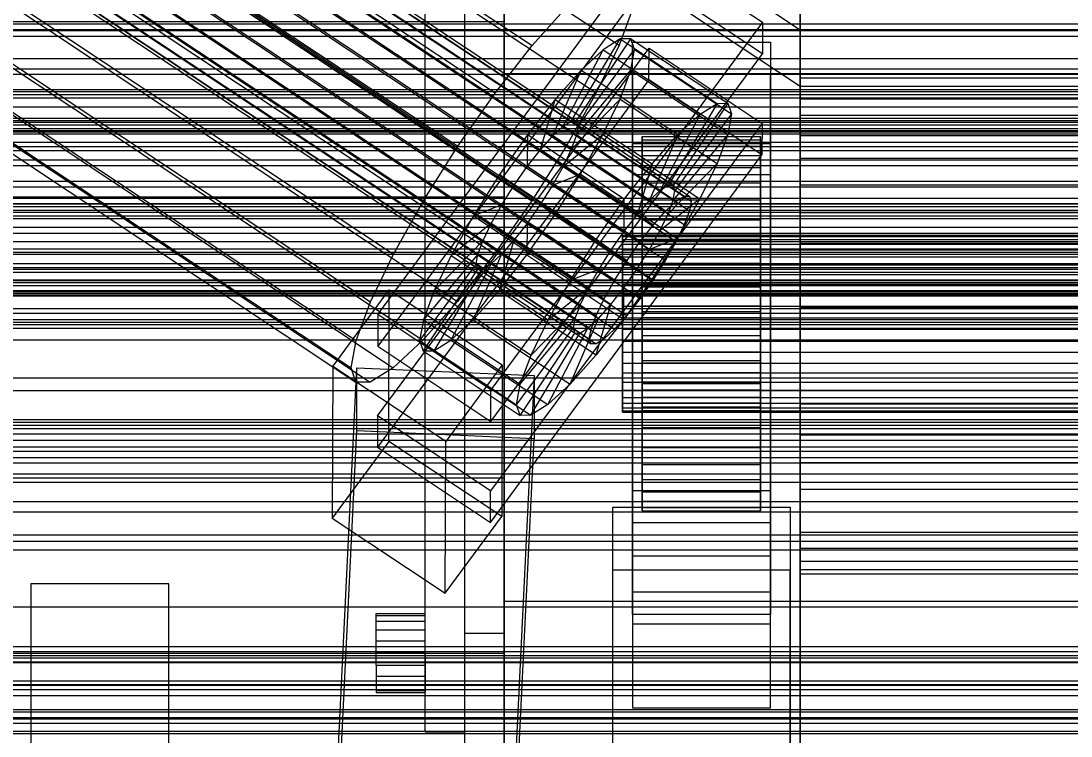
# Model space of a CAD drawing. Header units: millimetres. Extents: x -1970 to 59977, y -50268 to 6837.
# Drawn here: x -209 to -102.5, y -33875.4 to -33803 of the extents above; entities that cross this region are included whole.
import ezdxf

# ---------------------------------------------------------------- set-up
doc = ezdxf.new("R2010")
doc.units = ezdxf.units.MM
for name, color, linetype, lineweight in [('COTAS_O', 1, 'Continuous', 0), ('frontal_briquetadora', 7, 'Continuous', 0), ('frontal_C01', 7, 'Continuous', 0), ('frontal_C02', 7, 'Continuous', 0), ('frontal_C03', 7, 'Continuous', 0), ('frontal_secador', 7, 'Continuous', 0)]:
    doc.layers.add(name, color=color, linetype=linetype, lineweight=lineweight)
doc.dimstyles.new('R19_100', dxfattribs={"dimtxt": 250, "dimasz": 150, "dimexe": 150, "dimexo": 80, "dimgap": 100, "dimtad": 1, "dimtih": 1, "dimtoh": 1, "dimdsep": 46, "dimcen": 0.09, "dimadec": 0, "dimazin": 0, "dimtfac": 1, "dimtdec": 4, "dimtofl": 0, "dimtmove": 0, "dimatfit": 3, "dimfxl": 1, "dimtolj": 1, "dimtzin": 0, "dimarcsym": 0})

# ---------------------------------------------------------------- blocks, each defined once
blk = doc.blocks.new('*D39')
at = {"layer": 'COTAS_O', "color": 0, "lineweight": -2, "transparency": 16777216}
for p, q in [((-1725, -34320), (-1725, -33550)), ((1725, -34320), (1725, -33550)), ((-1575, -33700), (1575, -33700))]:
    blk.add_line(p, q, dxfattribs=at)
at = {"layer": 'COTAS_O', "color": 0, "transparency": 16777216}
for points in [[(-1575, -33675), (-1575, -33725), (-1725, -33700)], [(1575, -33675), (1575, -33725), (1725, -33700)]]:
    blk.add_solid(points, dxfattribs=at)
at = {"layer": 'Defpoints', "color": 0, "transparency": 16777216}
for p in [(1725, -33700), (-1725, -34400), (1725, -34400)]:
    blk.add_point(p, dxfattribs=at)
blk = doc.blocks.new('*D42')
at = {"layer": 'COTAS_O', "color": 0, "lineweight": -2, "transparency": 16777216}
for p, q in [((-570, -33700), (200, -33700)), ((50, -34750), (50, -33850)), ((-570, -34900), (200, -34900))]:
    blk.add_line(p, q, dxfattribs=at)
at = {"layer": 'COTAS_O', "color": 0, "transparency": 16777216}
for points in [[(25, -33850), (75, -33850), (50, -33700)], [(25, -34750), (75, -34750), (50, -34900)]]:
    blk.add_solid(points, dxfattribs=at)
at = {"layer": 'Defpoints', "color": 0, "transparency": 16777216}
for p in [(-650, -33700), (50, -33700), (-650, -34900)]:
    blk.add_point(p, dxfattribs=at)

msp = doc.modelspace()

# ---------------------------------------------------------------- linework, layer by layer
at = {"layer": 'frontal_briquetadora'}
for p, q in [((-164, -33920), (-164, -33765)), ((-160, -33920), (-160, -33765)), ((-168, -33875), (-168, -33780)), ((-164, -33875), (-164, -33780)), ((-160, -33807.297), (-160, -33792.217)), ((-160, -33793.034), (-160, -33808.326)), ((-160, -33815.779), (-160, -33799.164)), ((-160, -33800.407), (-160, -33817.241)), ((-160, -33803.052), (-210, -33803.052)), ((-160, -33803.052), (-160, -33806.399)), ((-160, -33806.043), (-160, -33803.052)), ((-160, -33803.946), (-160, -33803.763)), ((-160, -33803.763), (-160, -33809.778)), ((-160, -33810.289), (-160, -33803.946)), ((-160, -33814.779), (-160, -33806.043)), ((-160, -33806.399), (-160, -33815.42)), ((-160, -33825.094), (-160, -33807.297)), ((200, -33808.326), (-160, -33808.326)), ((-160, -33808.326), (-160, -33826.235)), ((-160, -33809.778), (-160, -33820.797)), ((-160, -33821.536), (-160, -33810.289)), ((-160, -33827.53), (-160, -33814.779)), ((-160, -33815.42), (-160, -33828.329)), ((-160, -33834.281), (-160, -33815.779)), ((-160, -33817.241), (-160, -33835.819)), ((-160, -33820.797), (-210, -33820.797)), ((-160, -33820.797), (-160, -33834.64)), ((-160, -33835.46), (-160, -33821.536)), ((-160, -33843.865), (-160, -33825.094)), ((-160, -33826.235), (-160, -33845.006)), ((-160, -33841.77), (-160, -33827.53)), ((-160, -33828.329), (-160, -33842.57)), ((-160, -33852.858), (-160, -33834.281)), ((-160, -33834.64), (-160, -33848.563)), ((-160, -33849.302), (-160, -33835.46)), ((-160, -33835.819), (-160, -33854.32)), ((-160, -33854.679), (-160, -33841.77)), ((-160, -33842.57), (-160, -33855.32)), ((-160, -33861.773), (-160, -33843.865)), ((-160, -33845.006), (-160, -33862.803)), ((-160, -33848.563), (-160, -33859.811)), ((-160, -33849.302), (-210, -33849.302)), ((-160, -33860.322), (-160, -33849.302)), ((-160, -33869.692), (-160, -33852.858)), ((-160, -33854.32), (-160, -33870.936)), ((-160, -33863.7), (-160, -33854.679)), ((-160, -33855.32), (-160, -33864.056)), ((-160, -33859.811), (-160, -33866.154)), ((-208, -33860), (-208, -33940)), ((-194, -33860), (-208, -33860)), ((-194, -33940), (-194, -33860)), ((-160, -33866.336), (-160, -33860.322)), ((-160, -33877.066), (-160, -33861.773)), ((200, -33861.773), (-160, -33861.773)), ((-173, -33863.196), (-173, -33863)), ((-173, -33863), (-168, -33863)), ((-168, -33863.196), (-168, -33863)), ((-160, -33862.803), (-160, -33877.883)), ((-173, -33863.764), (-173, -33863.196)), ((-173, -33863.196), (-168, -33863.196)), ((-173, -33864.649), (-173, -33863.764)), ((-173, -33863.764), (-168, -33863.764)), ((-168, -33863.764), (-168, -33863.196)), ((-168, -33864.649), (-168, -33863.764)), ((-160, -33867.047), (-160, -33863.7)), ((-160, -33864.056), (-160, -33867.047)), ((-173, -33865.764), (-173, -33864.649)), ((-173, -33864.649), (-168, -33864.649)), ((-168, -33865.764), (-168, -33864.649)), ((-164, -33865), (-160, -33865)), ((-164, -33920), (-164, -33865)), ((-160, -33920), (-160, -33865)), ((-173, -33867), (-173, -33865.764)), ((-173, -33865.764), (-168, -33865.764)), ((-168, -33867), (-168, -33865.764)), ((-160, -33866.154), (-160, -33866.336)), ((-160, -33867.047), (-210, -33867.047)), ((-173, -33868.236), (-173, -33867)), ((-168, -33867), (-173, -33867)), ((-168, -33867), (-168, -33868.236)), ((-173, -33868.236), (-173, -33869.351)), ((-173, -33868.236), (-168, -33868.236)), ((-168, -33868.236), (-168, -33869.351)), ((-173, -33869.351), (-173, -33870.236)), ((-173, -33869.351), (-168, -33869.351)), ((-168, -33869.351), (-168, -33870.236)), ((-173, -33870.236), (-173, -33870.804)), ((-173, -33870.236), (-168, -33870.236)), ((-168, -33870.236), (-168, -33870.804)), ((-160, -33883.135), (-160, -33869.692)), ((-173, -33870.804), (-173, -33871)), ((-173, -33870.804), (-168, -33870.804)), ((-173, -33871), (-168, -33871)), ((-168, -33870.804), (-168, -33871)), ((-160, -33870.936), (-160, -33884.039)), ((-168, -33875), (-164, -33875))]:
    msp.add_line(p, q, dxfattribs=at)
at = {"layer": 'frontal_C01'}
for p, q in [((-130, -33803.877), (-130, -33491.691)), ((-130, -33497.378), (-130, -33809.565)), ((-355.53, -33678.808), (-141.731, -33820.712)), ((-355.017, -33678.805), (-141.218, -33820.71)), ((-356.348, -33679.321), (-142.549, -33821.225)), ((-354.844, -33679.313), (-141.045, -33821.218)), ((-357.415, -33680.309), (-143.617, -33822.213)), ((-355.022, -33680.297), (-141.224, -33822.201)), ((-358.659, -33681.705), (-144.861, -33823.609)), ((-355.541, -33681.689), (-141.742, -33823.594)), ((-332.659, -33683.083), (-148.35, -33805.414)), ((-146.196, -33825.318), (-359.995, -33683.414)), ((-356.363, -33683.396), (-142.565, -33825.3)), ((-341.461, -33683.127), (-157.152, -33805.458)), ((-361.332, -33685.319), (-147.533, -33827.224)), ((-357.434, -33685.3), (-143.635, -33827.204)), ((-362.578, -33687.291), (-148.779, -33829.196)), ((-358.68, -33687.272), (-144.881, -33829.176)), ((-160.922, -33810.281), (-345.231, -33687.95)), ((-334.981, -33687.899), (-150.672, -33810.23)), ((-363.648, -33689.195), (-149.85, -33831.1)), ((-360.017, -33689.177), (-146.218, -33831.082)), ((-364.471, -33690.902), (-150.672, -33832.806)), ((-361.352, -33690.886), (-147.554, -33832.79)), ((-364.989, -33692.294), (-151.191, -33834.199)), ((-362.596, -33692.282), (-148.798, -33834.187)), ((-365.168, -33693.278), (-151.369, -33835.182)), ((-363.664, -33693.27), (-149.865, -33835.175)), ((-349.002, -33693.327), (-164.693, -33815.658)), ((-338.003, -33693.272), (-153.694, -33815.604)), ((-364.995, -33693.786), (-151.196, -33835.69)), ((-364.482, -33693.783), (-150.683, -33835.688)), ((-352.519, -33698.892), (-168.21, -33821.223)), ((-341.52, -33698.837), (-157.211, -33821.169)), ((-355.541, -33704.266), (-171.232, -33826.597)), ((-345.291, -33704.214), (-160.982, -33826.546)), ((-357.863, -33709.081), (-173.554, -33831.413)), ((-349.061, -33709.038), (-164.752, -33831.369)), ((-359.326, -33713.011), (-175.016, -33835.343)), ((-352.572, -33712.978), (-168.263, -33835.309)), ((-359.83, -33715.788), (-175.521, -33838.119)), ((-355.584, -33715.767), (-171.275, -33838.098)), ((-359.341, -33717.221), (-175.032, -33839.552)), ((-357.893, -33717.214), (-173.584, -33839.545)), ((-130, -33803.877), (-228.298, -33738.634)), ((-228.298, -33744.321), (-130, -33809.565)), ((-172.809, -33832.716), (-145.277, -33795.477)), ((-145.277, -33795.477), (-133.809, -33803.089)), ((-145.289, -33798.679), (-172.821, -33835.918)), ((-133.821, -33806.291), (-145.289, -33798.679)), ((-157.152, -33805.458), (-153.641, -33801.518)), ((-146.887, -33801.484), (-148.35, -33805.414)), ((-133.809, -33803.089), (-161.341, -33840.328)), ((-133.809, -33803.089), (-133.821, -33806.291)), ((-130, -34116.064), (-130, -33803.877)), ((0, -33803.877), (-130, -33803.877)), ((-160.922, -33810.281), (-157.152, -33805.458)), ((-153.199, -33813.101), (-148.226, -33804.781)), ((-152.686, -33813.098), (-147.143, -33804.776)), ((-148.35, -33805.414), (-150.672, -33810.23)), ((-148.226, -33804.781), (-149.953, -33805.864)), ((-147.143, -33804.776), (-148.226, -33804.781)), ((-148.226, -33804.781), (-138.396, -33811.305)), ((-147.143, -33804.776), (-137.313, -33811.3)), ((-146.777, -33805.848), (-147.143, -33804.776)), ((-147, -33808.317), (-147, -33805.115)), ((-147, -33805.115), (-133, -33805.115)), ((-147, -33850.588), (-147, -33805.115)), ((-133, -33805.115), (-133, -33808.317)), ((-133, -33805.115), (-133, -33850.588)), ((-172.847, -33842.962), (-145.315, -33805.723)), ((-161.353, -33843.53), (-133.821, -33806.291)), ((-154.017, -33813.613), (-149.953, -33805.864)), ((-152.513, -33813.606), (-146.777, -33805.848)), ((-149.953, -33805.864), (-152.207, -33807.95)), ((-149.953, -33805.864), (-140.123, -33812.388)), ((-147.155, -33807.925), (-146.777, -33805.848)), ((-146.777, -33805.848), (-136.948, -33812.372)), ((-145.327, -33808.925), (-145.315, -33805.723)), ((-145.315, -33805.723), (-133.847, -33813.335)), ((-155.085, -33814.602), (-152.207, -33807.95)), ((-152.207, -33807.95), (-154.833, -33810.897)), ((-152.692, -33814.59), (-147.155, -33807.925)), ((-152.207, -33807.95), (-142.377, -33814.474)), ((-148.249, -33810.864), (-147.155, -33807.925)), ((-147.155, -33807.925), (-137.325, -33814.449)), ((-133, -33808.317), (-147, -33808.317)), ((-147, -33808.317), (-147, -33853.79)), ((-133, -33853.79), (-133, -33808.317)), ((-130, -33809.565), (-130, -33808.28)), ((-130, -33808.28), (-130, -33808.722)), ((-130, -33808.28), (130, -33808.28)), ((-130, -33808.722), (-130, -33810.862)), ((-130, -33808.722), (130, -33808.722)), ((-145.327, -33808.925), (-172.859, -33846.163)), ((-133.859, -33816.536), (-145.327, -33808.925)), ((-130, -33809.565), (-130, -34121.752)), ((-130, -33809.565), (0, -33809.565)), ((-130, -33812.49), (-130, -33809.565)), ((-130, -33809.565), (130, -33809.565)), ((450, -33810.442), (-450, -33810.442)), ((-164.693, -33815.658), (-160.922, -33810.281)), ((-150.672, -33810.23), (-153.694, -33815.604)), ((-153.21, -33815.982), (-148.249, -33810.864)), ((-149.985, -33814.467), (-148.249, -33810.864)), ((-148.249, -33810.864), (-138.419, -33817.389)), ((-130, -33810.862), (-130, -33814.553)), ((-130, -33810.862), (130, -33810.862)), ((-154.833, -33810.897), (-157.653, -33814.505)), ((-156.329, -33815.998), (-154.833, -33810.897)), ((-154.833, -33810.897), (-145.003, -33817.421)), ((-138.396, -33811.305), (-143.369, -33819.625)), ((-137.313, -33811.3), (-142.856, -33819.622)), ((-140.123, -33812.388), (-138.396, -33811.305)), ((-138.396, -33811.305), (-137.313, -33811.3)), ((-137.313, -33811.3), (-136.948, -33812.372)), ((-140.123, -33812.388), (-144.188, -33820.138)), ((-136.948, -33812.372), (-142.683, -33820.13)), ((-142.377, -33814.474), (-140.123, -33812.388)), ((-136.948, -33812.372), (-137.325, -33814.449)), ((-130, -33816.855), (-130, -33812.49)), ((-130, -33812.49), (130, -33812.49)), ((-133.847, -33813.335), (-161.379, -33850.573)), ((-155.085, -33814.602), (-154.017, -33813.613)), ((-154.017, -33813.613), (-153.199, -33813.101)), ((-144.188, -33820.138), (-154.017, -33813.613)), ((-153.199, -33813.101), (-152.686, -33813.098)), ((-143.369, -33819.625), (-153.199, -33813.101)), ((-152.513, -33813.606), (-152.692, -33814.59)), ((-142.856, -33819.622), (-152.686, -33813.098)), ((-152.686, -33813.098), (-152.513, -33813.606)), ((-142.683, -33820.13), (-152.513, -33813.606)), ((-133.847, -33813.335), (-133.859, -33816.536)), ((-157.653, -33814.505), (-160.474, -33818.527)), ((-157.653, -33814.505), (-157.665, -33817.707)), ((-147.823, -33821.029), (-157.653, -33814.505)), ((-156.329, -33815.998), (-155.085, -33814.602)), ((-145.255, -33821.126), (-155.085, -33814.602)), ((-154.033, -33817.689), (-149.985, -33814.467)), ((-152.692, -33814.59), (-153.21, -33815.982)), ((-142.862, -33821.114), (-152.692, -33814.59)), ((-152.246, -33818.486), (-149.985, -33814.467)), ((-149.985, -33814.467), (-140.156, -33820.991)), ((-146, -33824.646), (-146, -33814.667)), ((-146, -33814.667), (-146, -33814.998)), ((-146, -33814.667), (-134, -33814.667)), ((-146, -33815.628), (-146, -33814.667)), ((-146, -33824.803), (-146, -33814.998)), ((-146, -33814.998), (-146, -33816.598)), ((-146, -33814.998), (-134, -33814.998)), ((-142.377, -33814.474), (-145.255, -33821.126)), ((-145.003, -33817.421), (-142.377, -33814.474)), ((-137.325, -33814.449), (-142.862, -33821.114)), ((-137.325, -33814.449), (-138.419, -33817.389)), ((-134, -33814.998), (-134, -33814.667)), ((-134, -33814.667), (-134, -33824.646)), ((-134, -33814.667), (-134, -33815.628)), ((-134, -33816.598), (-134, -33814.998)), ((-134, -33814.998), (-134, -33824.803)), ((-130, -33814.553), (-130, -33819.545)), ((-130, -33814.553), (130, -33814.553)), ((-168.21, -33821.223), (-164.693, -33815.658)), ((-157.665, -33817.707), (-156.329, -33815.998)), ((-153.694, -33815.604), (-157.211, -33821.169)), ((-146.499, -33822.522), (-156.329, -33815.998)), ((-153.21, -33815.982), (-154.033, -33817.689)), ((-143.38, -33822.506), (-153.21, -33815.982)), ((-147, -33818.562), (-147, -33815.36)), ((-147, -33815.36), (-133, -33815.36)), ((-147, -33860.834), (-147, -33815.36)), ((-146, -33825.102), (-146, -33815.628)), ((-146, -33815.628), (-134, -33815.628)), ((-146, -33817.816), (-146, -33815.628)), ((-134, -33815.628), (-134, -33825.102)), ((-134, -33815.628), (-134, -33817.816)), ((-133, -33815.36), (-133, -33818.562)), ((-133, -33815.36), (-133, -33860.834)), ((-161.391, -33853.775), (-133.859, -33816.536)), ((-146, -33825.561), (-146, -33816.598)), ((-146, -33816.598), (-146, -33819.36)), ((-146, -33816.598), (-134, -33816.598)), ((-134, -33819.36), (-134, -33816.598)), ((-134, -33816.598), (-134, -33825.561)), ((-130, -33822.363), (-130, -33816.855)), ((-130, -33816.855), (130, -33816.855)), ((-159.001, -33819.612), (-157.665, -33817.707)), ((-157.665, -33817.707), (-147.835, -33824.231)), ((-154.033, -33817.689), (-155.103, -33819.593)), ((-144.203, -33824.213), (-154.033, -33817.689)), ((-147.823, -33821.029), (-145.003, -33817.421)), ((-145.003, -33817.421), (-146.499, -33822.522)), ((-146, -33826.138), (-146, -33817.816)), ((-146, -33817.816), (-134, -33817.816)), ((-146, -33821.081), (-146, -33817.816)), ((-138.419, -33817.389), (-143.38, -33822.506)), ((-138.419, -33817.389), (-140.156, -33820.991)), ((-134, -33817.816), (-134, -33826.138)), ((-134, -33817.816), (-134, -33821.081)), ((-160.474, -33818.527), (-163.105, -33822.69)), ((-159.001, -33819.612), (-160.474, -33818.527)), ((-160.474, -33818.527), (-150.644, -33825.052)), ((-155.103, -33819.593), (-152.246, -33818.486)), ((-154.877, -33822.649), (-152.246, -33818.486)), ((-152.246, -33818.486), (-142.416, -33825.011)), ((-133, -33818.562), (-147, -33818.562)), ((-147, -33818.562), (-147, -33864.035)), ((-146, -33826.869), (-146, -33819.36)), ((-146, -33819.36), (-146, -33823.093)), ((-146, -33819.36), (-134, -33819.36)), ((-134, -33823.093), (-134, -33819.36)), ((-134, -33819.36), (-134, -33826.869)), ((-133, -33864.035), (-133, -33818.562)), ((-160.247, -33821.584), (-159.001, -33819.612)), ((-149.171, -33826.136), (-159.001, -33819.612)), ((-155.103, -33819.593), (-156.35, -33821.564)), ((-145.274, -33826.117), (-155.103, -33819.593)), ((-144.188, -33820.138), (-145.255, -33821.126)), ((-143.369, -33819.625), (-144.188, -33820.138)), ((-142.856, -33819.622), (-143.369, -33819.625)), ((-142.862, -33821.114), (-142.683, -33820.13)), ((-142.683, -33820.13), (-142.856, -33819.622)), ((-130, -33819.545), (-130, -33825.495)), ((-130, -33819.545), (130, -33819.545)), ((-171.232, -33826.597), (-168.21, -33821.223)), ((-157.211, -33821.169), (-160.982, -33826.546)), ((-150.644, -33825.052), (-147.823, -33821.029)), ((-147.835, -33824.231), (-147.823, -33821.029)), ((-145.255, -33821.126), (-146.499, -33822.522)), ((-146, -33827.685), (-146, -33821.081)), ((-146, -33821.081), (-134, -33821.081)), ((-146, -33825.202), (-146, -33821.081)), ((-140.156, -33820.991), (-144.203, -33824.213)), ((-143.617, -33822.213), (-142.549, -33821.225)), ((-143.38, -33822.506), (-142.862, -33821.114)), ((-142.549, -33821.225), (-141.731, -33820.712)), ((-140.156, -33820.991), (-142.416, -33825.011)), ((-141.731, -33820.712), (-141.218, -33820.71)), ((-141.045, -33821.218), (-141.224, -33822.201)), ((-141.218, -33820.71), (-141.045, -33821.218)), ((-134, -33821.081), (-134, -33827.685)), ((-134, -33821.081), (-134, -33825.202)), ((-160.247, -33821.584), (-163.105, -33822.69)), ((-161.318, -33823.488), (-160.247, -33821.584)), ((-150.417, -33828.108), (-160.247, -33821.584)), ((-156.35, -33821.564), (-157.686, -33823.47)), ((-156.35, -33821.564), (-154.877, -33822.649)), ((-146.52, -33828.089), (-156.35, -33821.564)), ((-146.499, -33822.522), (-147.835, -33824.231)), ((-144.861, -33823.609), (-143.617, -33822.213)), ((-144.203, -33824.213), (-143.38, -33822.506)), ((-141.224, -33822.201), (-141.742, -33823.594)), ((-130, -33828.639), (-130, -33822.363)), ((-130, -33822.363), (130, -33822.363)), ((-163.105, -33822.69), (-165.365, -33826.71)), ((-161.318, -33823.488), (-165.365, -33826.71)), ((-163.105, -33822.69), (-153.275, -33829.214)), ((-162.14, -33825.194), (-161.318, -33823.488)), ((-151.488, -33830.012), (-161.318, -33823.488)), ((-157.686, -33823.47), (-159.022, -33825.179)), ((-157.698, -33826.672), (-154.877, -33822.649)), ((-157.686, -33823.47), (-157.698, -33826.672)), ((-147.856, -33829.994), (-157.686, -33823.47)), ((-154.877, -33822.649), (-145.047, -33829.173)), ((-146.196, -33825.318), (-144.861, -33823.609)), ((-146, -33828.638), (-146, -33823.093)), ((-146, -33823.093), (-146, -33827.544)), ((-146, -33823.093), (-134, -33823.093)), ((-141.742, -33823.594), (-142.565, -33825.3)), ((-134, -33827.544), (-134, -33823.093)), ((-134, -33823.093), (-134, -33828.638)), ((-147.835, -33824.231), (-149.171, -33826.136)), ((-148, -33825.102), (-148, -33824.646)), ((-148, -33824.646), (-148, -33824.803)), ((-148, -33824.646), (148, -33824.646)), ((-146, -33824.803), (-146, -33824.646)), ((-134, -33824.646), (-146, -33824.646)), ((-146, -33824.646), (-146, -33825.102)), ((-145.274, -33826.117), (-144.203, -33824.213)), ((-134, -33824.646), (-134, -33824.803)), ((-134, -33825.102), (-134, -33824.646)), ((-162.14, -33825.194), (-167.102, -33830.312)), ((-162.659, -33826.587), (-162.14, -33825.194)), ((-152.311, -33831.719), (-162.14, -33825.194)), ((-159.022, -33825.179), (-160.518, -33830.279)), ((-159.022, -33825.179), (-160.266, -33826.575)), ((-149.192, -33831.703), (-159.022, -33825.179)), ((-153.275, -33829.214), (-150.644, -33825.052)), ((-150.644, -33825.052), (-149.171, -33826.136)), ((-148, -33824.803), (-148, -33825.561)), ((-148, -33824.803), (148, -33824.803)), ((-148, -33826.138), (-148, -33825.102)), ((-148, -33825.102), (148, -33825.102)), ((-148, -33825.561), (-148, -33826.869)), ((-148, -33825.561), (148, -33825.561)), ((-147.533, -33827.224), (-146.196, -33825.318)), ((-146, -33825.561), (-146, -33824.803)), ((-134, -33824.803), (-146, -33824.803)), ((-134, -33825.102), (-146, -33825.102)), ((-146, -33825.102), (-146, -33826.138)), ((-146, -33829.636), (-146, -33825.202)), ((-146, -33825.202), (-134, -33825.202)), ((-146, -33829.896), (-146, -33825.202)), ((-146, -33826.869), (-146, -33825.561)), ((-134, -33825.561), (-146, -33825.561)), ((-142.416, -33825.011), (-145.274, -33826.117)), ((-142.416, -33825.011), (-145.047, -33829.173)), ((-142.565, -33825.3), (-143.635, -33827.204)), ((-134, -33824.803), (-134, -33825.561)), ((-134, -33826.138), (-134, -33825.102)), ((-134, -33825.202), (-134, -33829.636)), ((-134, -33825.202), (-134, -33829.896)), ((-134, -33825.561), (-134, -33826.869)), ((-130, -33825.495), (-130, -33832)), ((130, -33825.495), (-130, -33825.495)), ((-173.554, -33831.413), (-171.232, -33826.597)), ((-162.659, -33826.587), (-168.196, -33833.252)), ((-165.365, -33826.71), (-167.102, -33830.312)), ((-165.365, -33826.71), (-155.535, -33833.234)), ((-160.982, -33826.546), (-164.752, -33831.369)), ((-160.266, -33826.575), (-163.144, -33833.227)), ((-162.837, -33827.571), (-162.659, -33826.587)), ((-152.829, -33833.111), (-162.659, -33826.587)), ((-160.266, -33826.575), (-161.333, -33827.563)), ((-160.518, -33830.279), (-157.698, -33826.672)), ((-150.436, -33833.099), (-160.266, -33826.575)), ((-157.698, -33826.672), (-147.868, -33833.196)), ((-149.171, -33826.136), (-150.417, -33828.108)), ((-148, -33827.685), (-148, -33826.138)), ((-148, -33826.138), (148, -33826.138)), ((-146.52, -33828.089), (-145.274, -33826.117)), ((-134, -33826.138), (-146, -33826.138)), ((-146, -33826.138), (-146, -33827.685)), ((-134, -33827.685), (-134, -33826.138)), ((-162.837, -33827.571), (-168.573, -33835.329)), ((-161.333, -33827.563), (-165.397, -33835.313)), ((-162.664, -33828.078), (-162.837, -33827.571)), ((-153.008, -33834.095), (-162.837, -33827.571)), ((-161.333, -33827.563), (-162.151, -33828.076)), ((-151.503, -33834.087), (-161.333, -33827.563)), ((-148.779, -33829.196), (-147.533, -33827.224)), ((-148, -33826.869), (-148, -33828.638)), ((-148, -33826.869), (148, -33826.869)), ((-148, -33829.636), (-148, -33827.685)), ((-148, -33827.685), (148, -33827.685)), ((-146, -33828.638), (-146, -33826.869)), ((-134, -33826.869), (-146, -33826.869)), ((-146, -33827.544), (-146, -33830.746)), ((-134, -33827.544), (-146, -33827.544)), ((-146, -33827.544), (-146, -33832.41)), ((-134, -33827.685), (-146, -33827.685)), ((-146, -33827.685), (-146, -33829.636)), ((-143.635, -33827.204), (-144.881, -33829.176)), ((-134, -33826.869), (-134, -33828.638)), ((-134, -33830.746), (-134, -33827.544)), ((-134, -33832.41), (-134, -33827.544)), ((-134, -33829.636), (-134, -33827.685)), ((-162.664, -33828.078), (-168.208, -33836.401)), ((-162.151, -33828.076), (-167.125, -33836.395)), ((-162.151, -33828.076), (-162.664, -33828.078)), ((-152.835, -33834.603), (-162.664, -33828.078)), ((-152.321, -33834.6), (-162.151, -33828.076)), ((-153.275, -33829.214), (-150.417, -33828.108)), ((-150.417, -33828.108), (-151.488, -33830.012)), ((-148, -33828.638), (-148, -33830.746)), ((-148, -33828.638), (148, -33828.638)), ((-147.856, -33829.994), (-146.52, -33828.089)), ((-145.047, -33829.173), (-146.52, -33828.089)), ((-146, -33830.746), (-146, -33828.638)), ((-134, -33828.638), (-146, -33828.638)), ((-134, -33828.638), (-134, -33830.746)), ((-130, -33835.255), (-130, -33828.639)), ((-130, -33828.639), (130, -33828.639)), ((-155.535, -33833.234), (-153.275, -33829.214)), ((-155.535, -33833.234), (-151.488, -33830.012)), ((-151.488, -33830.012), (-152.311, -33831.719)), ((-149.85, -33831.1), (-148.779, -33829.196)), ((-149.192, -33831.703), (-147.856, -33829.994)), ((-148, -33831.86), (-148, -33829.636)), ((-148, -33829.636), (148, -33829.636)), ((-145.047, -33829.173), (-147.868, -33833.196)), ((-147.868, -33833.196), (-147.856, -33829.994)), ((-144.881, -33829.176), (-146.218, -33831.082)), ((-134, -33829.636), (-146, -33829.636)), ((-146, -33829.636), (-146, -33831.86)), ((-146, -33831.86), (-146, -33829.896)), ((-146, -33829.896), (-134, -33829.896)), ((-146, -33834.845), (-146, -33829.896)), ((-134, -33831.86), (-134, -33829.636)), ((-134, -33829.896), (-134, -33831.86)), ((-134, -33829.896), (-134, -33834.845)), ((450, -33830.793), (-450, -33830.793)), ((-177.394, -33837.962), (-171.658, -33830.204)), ((-171.715, -33845.572), (-171.658, -33830.204)), ((-171.658, -33830.204), (-160.19, -33837.816)), ((-167.102, -33830.312), (-168.196, -33833.252)), ((-167.102, -33830.312), (-157.272, -33836.837)), ((-163.144, -33833.227), (-160.518, -33830.279)), ((-160.518, -33830.279), (-150.688, -33836.804)), ((-148, -33830.746), (-148, -33833.051)), ((148, -33830.746), (-148, -33830.746)), ((-146.218, -33831.082), (-147.554, -33832.79)), ((-146, -33830.746), (-134, -33830.746)), ((-146, -33833.051), (-146, -33830.746)), ((-134, -33830.746), (-134, -33833.051)), ((-175.016, -33835.343), (-173.554, -33831.413)), ((-164.752, -33831.369), (-168.263, -33835.309)), ((-157.272, -33836.837), (-152.311, -33831.719)), ((-152.311, -33831.719), (-152.829, -33833.111)), ((-150.688, -33836.804), (-149.192, -33831.703)), ((-150.672, -33832.806), (-149.85, -33831.1)), ((-150.436, -33833.099), (-149.192, -33831.703)), ((-148, -33834.204), (-148, -33831.86)), ((-148, -33831.86), (148, -33831.86)), ((-134, -33831.86), (-146, -33831.86)), ((-146, -33831.86), (-146, -33834.204)), ((-134, -33834.204), (-134, -33831.86)), ((-130, -33832), (-130, -33838.616)), ((-130, -33832), (130, -33832)), ((-172.809, -33832.716), (-172.821, -33835.918)), ((-161.341, -33840.328), (-172.809, -33832.716)), ((-158.366, -33839.776), (-152.829, -33833.111)), ((-153.314, -33839.751), (-150.436, -33833.099)), ((-152.829, -33833.111), (-153.008, -33834.095)), ((-151.503, -33834.087), (-150.436, -33833.099)), ((-151.191, -33834.199), (-150.672, -33832.806)), ((-147.868, -33833.196), (-150.688, -33836.804)), ((-147.554, -33832.79), (-148.798, -33834.187)), ((-148, -33833.051), (-148, -33835.395)), ((-148, -33833.051), (148, -33833.051)), ((-146, -33833.051), (-146, -33832.41)), ((-146, -33832.41), (-146, -33837.359)), ((-146, -33832.41), (-134, -33832.41)), ((-146, -33835.395), (-146, -33833.051)), ((-134, -33833.051), (-146, -33833.051)), ((-134, -33837.359), (-134, -33832.41)), ((-134, -33832.41), (-134, -33833.051)), ((-134, -33833.051), (-134, -33835.395)), ((-168.196, -33833.252), (-168.573, -33835.329)), ((-168.196, -33833.252), (-158.366, -33839.776)), ((-165.397, -33835.313), (-163.144, -33833.227)), ((-163.144, -33833.227), (-153.314, -33839.751)), ((-158.743, -33841.853), (-153.008, -33834.095)), ((-157.272, -33836.837), (-155.535, -33833.234)), ((-155.567, -33841.837), (-151.503, -33834.087)), ((-153.008, -33834.095), (-152.835, -33834.603)), ((-152.321, -33834.6), (-151.503, -33834.087)), ((-151.369, -33835.182), (-151.191, -33834.199)), ((-148.798, -33834.187), (-149.865, -33835.175)), ((-148, -33836.509), (-148, -33834.204)), ((-148, -33834.204), (148, -33834.204)), ((-146, -33834.204), (-146, -33834.845)), ((-134, -33834.204), (-146, -33834.204)), ((-146, -33834.204), (-146, -33836.509)), ((-134, -33834.845), (-134, -33834.204)), ((-134, -33836.509), (-134, -33834.204)), ((-175.521, -33838.119), (-175.016, -33835.343)), ((-168.263, -33835.309), (-171.275, -33838.098)), ((-168.573, -33835.329), (-168.208, -33836.401)), ((-168.573, -33835.329), (-158.743, -33841.853)), ((-167.125, -33836.395), (-165.397, -33835.313)), ((-165.397, -33835.313), (-155.567, -33841.837)), ((-158.378, -33842.925), (-152.835, -33834.603)), ((-157.295, -33842.92), (-152.321, -33834.6)), ((-152.835, -33834.603), (-152.321, -33834.6)), ((-151.196, -33835.69), (-151.369, -33835.182)), ((-149.865, -33835.175), (-150.683, -33835.688)), ((-146, -33834.845), (-134, -33834.845)), ((-146, -33839.711), (-146, -33834.845)), ((-134, -33834.845), (-134, -33839.711)), ((-130, -33841.76), (-130, -33835.255)), ((-130, -33835.255), (130, -33835.255)), ((-172.821, -33835.918), (-161.353, -33843.53)), ((-168.208, -33836.401), (-167.125, -33836.395)), ((-168.208, -33836.401), (-158.378, -33842.925)), ((-167.125, -33836.395), (-157.295, -33842.92)), ((-150.683, -33835.688), (-151.196, -33835.69)), ((-148, -33835.395), (-148, -33837.619)), ((-148, -33835.395), (148, -33835.395)), ((-146, -33837.619), (-146, -33835.395)), ((-146, -33835.395), (-146, -33837.359)), ((-134, -33835.395), (-146, -33835.395)), ((-134, -33837.359), (-134, -33835.395)), ((-134, -33835.395), (-134, -33837.619)), ((-158.366, -33839.776), (-157.272, -33836.837)), ((-150.688, -33836.804), (-153.314, -33839.751)), ((-148, -33838.618), (-148, -33836.509)), ((-148, -33836.509), (148, -33836.509)), ((-146, -33836.509), (-146, -33839.711)), ((-134, -33836.509), (-146, -33836.509)), ((-146, -33836.509), (-146, -33838.618)), ((-146, -33837.359), (-146, -33842.054)), ((-146, -33837.359), (-134, -33837.359)), ((-134, -33839.711), (-134, -33836.509)), ((-134, -33838.618), (-134, -33836.509)), ((-134, -33842.054), (-134, -33837.359)), ((-177.811, -33896.918), (-174.943, -33838.098)), ((-177.394, -33837.962), (-177.451, -33853.331)), ((-165.926, -33845.574), (-177.394, -33837.962)), ((-175.032, -33839.552), (-175.521, -33838.119)), ((-174.943, -33844.503), (-174.943, -33838.098)), ((-174.943, -33838.098), (-156.962, -33838.885)), ((-171.275, -33838.098), (-173.584, -33839.545)), ((-160.19, -33837.816), (-165.926, -33845.574)), ((-160.19, -33837.816), (-160.247, -33853.184)), ((-148, -33837.619), (-148, -33839.571)), ((-148, -33837.619), (148, -33837.619)), ((-146, -33839.571), (-146, -33837.619)), ((-146, -33837.619), (-146, -33842.054)), ((-134, -33837.619), (-146, -33837.619)), ((-134, -33842.054), (-134, -33837.619)), ((-134, -33837.619), (-134, -33839.571)), ((-173.584, -33839.545), (-175.032, -33839.552)), ((-156.962, -33838.885), (-159.83, -33897.704)), ((-156.962, -33838.885), (-156.962, -33845.29)), ((-148, -33840.386), (-148, -33838.618)), ((-148, -33838.618), (148, -33838.618)), ((-148, -33839.571), (-148, -33841.118)), ((-148, -33839.571), (148, -33839.571)), ((-146, -33838.618), (-146, -33844.163)), ((-134, -33838.618), (-146, -33838.618)), ((-146, -33838.618), (-146, -33840.386)), ((-146, -33841.118), (-146, -33839.571)), ((-146, -33839.571), (-146, -33846.174)), ((-134, -33839.571), (-146, -33839.571)), ((-134, -33844.163), (-134, -33838.618)), ((-134, -33840.386), (-134, -33838.618)), ((-134, -33846.174), (-134, -33839.571)), ((-134, -33839.571), (-134, -33841.118)), ((-130, -33838.616), (-130, -33844.892)), ((-130, -33838.616), (130, -33838.616)), ((-161.353, -33843.53), (-161.341, -33840.328)), ((-158.743, -33841.853), (-158.366, -33839.776)), ((-153.314, -33839.751), (-155.567, -33841.837)), ((-148, -33841.694), (-148, -33840.386)), ((-148, -33840.386), (148, -33840.386)), ((-146, -33839.711), (-134, -33839.711)), ((-146, -33844.163), (-146, -33839.711)), ((-146, -33840.386), (-146, -33847.896)), ((-134, -33840.386), (-146, -33840.386)), ((-146, -33840.386), (-146, -33841.694)), ((-134, -33839.711), (-134, -33844.163)), ((-134, -33847.896), (-134, -33840.386)), ((-134, -33841.694), (-134, -33840.386)), ((-148, -33841.118), (-148, -33842.154)), ((-148, -33841.118), (148, -33841.118)), ((-148, -33842.452), (-148, -33841.694)), ((-148, -33841.694), (148, -33841.694)), ((-146, -33842.154), (-146, -33841.118)), ((-146, -33841.118), (-146, -33849.44)), ((-134, -33841.118), (-146, -33841.118)), ((-146, -33841.694), (-146, -33850.657)), ((-134, -33841.694), (-146, -33841.694)), ((-146, -33841.694), (-146, -33842.452)), ((-134, -33849.44), (-134, -33841.118)), ((-134, -33841.118), (-134, -33842.154)), ((-134, -33850.657), (-134, -33841.694)), ((-134, -33842.452), (-134, -33841.694)), ((-158.378, -33842.925), (-158.743, -33841.853)), ((-155.567, -33841.837), (-157.295, -33842.92)), ((-148, -33842.154), (-148, -33842.609)), ((-148, -33842.154), (148, -33842.154)), ((-148, -33842.609), (-148, -33842.452)), ((-148, -33842.452), (148, -33842.452)), ((-148, -33842.609), (148, -33842.609)), ((-146, -33842.054), (-146, -33846.174)), ((-146, -33842.054), (-134, -33842.054)), ((-146, -33842.609), (-146, -33842.154)), ((-146, -33842.154), (-146, -33851.628)), ((-134, -33842.154), (-146, -33842.154)), ((-146, -33842.452), (-146, -33852.258)), ((-134, -33842.452), (-146, -33842.452)), ((-146, -33842.452), (-146, -33842.609)), ((-146, -33842.609), (-146, -33852.589)), ((-134, -33842.609), (-146, -33842.609)), ((-134, -33846.174), (-134, -33842.054)), ((-134, -33851.628), (-134, -33842.154)), ((-134, -33842.154), (-134, -33842.609)), ((-134, -33852.258), (-134, -33842.452)), ((-134, -33842.609), (-134, -33842.452)), ((-134, -33852.589), (-134, -33842.609)), ((-130, -33847.711), (-130, -33841.76)), ((-130, -33841.76), (130, -33841.76)), ((-450, -33843.6), (450, -33843.6)), ((-172.847, -33842.962), (-172.859, -33846.163)), ((-161.379, -33850.573), (-172.847, -33842.962)), ((-157.295, -33842.92), (-158.378, -33842.925)), ((-177.811, -33903.322), (-174.943, -33844.503)), ((-156.962, -33845.29), (-174.943, -33844.503)), ((-146, -33844.163), (-134, -33844.163)), ((-146, -33847.896), (-146, -33844.163)), ((-134, -33844.163), (-134, -33847.896)), ((-130, -33844.892), (-130, -33850.401)), ((-130, -33844.892), (130, -33844.892)), ((-171.715, -33845.572), (-177.451, -33853.331)), ((-160.247, -33853.184), (-171.715, -33845.572)), ((-165.983, -33860.942), (-165.926, -33845.574)), ((-159.83, -33904.109), (-156.962, -33845.29)), ((-172.859, -33846.163), (-161.391, -33853.775)), ((-146, -33846.174), (-146, -33849.44)), ((-146, -33846.174), (-134, -33846.174)), ((-134, -33849.44), (-134, -33846.174)), ((-147, -33863.101), (-147, -33847.733)), ((-147, -33847.733), (-133, -33847.733)), ((-147, -33857.206), (-147, -33847.733)), ((-146, -33847.896), (-134, -33847.896)), ((-146, -33850.657), (-146, -33847.896)), ((-134, -33847.896), (-134, -33850.657)), ((-133, -33847.733), (-133, -33863.101)), ((-133, -33847.733), (-133, -33857.206)), ((-130, -33852.702), (-130, -33847.711)), ((-130, -33847.711), (130, -33847.711)), ((-146, -33849.44), (-146, -33851.628)), ((-146, -33849.44), (-134, -33849.44)), ((-134, -33851.628), (-134, -33849.44)), ((-161.391, -33853.775), (-161.379, -33850.573)), ((-133, -33850.588), (-147, -33850.588)), ((-147, -33850.588), (-147, -33853.79)), ((-146, -33850.657), (-134, -33850.657)), ((-146, -33852.258), (-146, -33850.657)), ((-134, -33850.657), (-134, -33852.258)), ((-133, -33853.79), (-133, -33850.588)), ((-130, -33850.401), (-130, -33854.766)), ((-130, -33850.401), (130, -33850.401)), ((-149, -33858.619), (-149, -33852.215)), ((-149, -33852.215), (-131, -33852.215)), ((-149, -33897.31), (-149, -33852.215)), ((-146, -33851.628), (-146, -33852.589)), ((-146, -33851.628), (-134, -33851.628)), ((-146, -33852.258), (-134, -33852.258)), ((-146, -33852.589), (-146, -33852.258)), ((-134, -33852.589), (-134, -33851.628)), ((-134, -33852.258), (-134, -33852.589)), ((-131, -33852.215), (-131, -33858.619)), ((-131, -33852.215), (-131, -33897.31)), ((-177.451, -33853.331), (-165.983, -33860.942)), ((-165.983, -33860.942), (-160.247, -33853.184)), ((-146, -33852.589), (-134, -33852.589)), ((-130, -33856.393), (-130, -33852.702)), ((-130, -33852.702), (130, -33852.702)), ((-147, -33853.79), (-133, -33853.79)), ((-130, -33854.766), (-130, -33857.691)), ((-130, -33854.766), (130, -33854.766)), ((-130, -33858.533), (-130, -33856.393)), ((-130, -33856.393), (130, -33856.393)), ((-133, -33857.206), (-147, -33857.206)), ((-147, -33857.206), (-147, -33872.575)), ((-133, -33872.575), (-133, -33857.206)), ((-130, -33857.691), (-130, -33858.976)), ((-130, -33857.691), (130, -33857.691)), ((-131, -33858.619), (-149, -33858.619)), ((-149, -33903.713), (-149, -33858.619)), ((-131, -33903.713), (-131, -33858.619)), ((-130, -33858.976), (-130, -33858.533)), ((-130, -33858.533), (130, -33858.533)), ((-130, -33858.976), (130, -33858.976)), ((-133, -33860.834), (-147, -33860.834)), ((-147, -33860.834), (-147, -33864.035)), ((-133, -33864.035), (-133, -33860.834)), ((-133, -33863.101), (-147, -33863.101)), ((-147, -33863.101), (-147, -33872.575)), ((-147, -33864.035), (-133, -33864.035)), ((-133, -33872.575), (-133, -33863.101)), ((-147, -33872.575), (-133, -33872.575))]:
    msp.add_line(p, q, dxfattribs=at)
at = {"layer": 'frontal_C02'}
for p, q in [((-130, -33968.332), (-130, -33683.511)), ((-130, -33689.252), (-130, -33974.073)), ((-311.15, -33866.868), (311.15, -33866.868)), ((-311.15, -33867.504), (311.15, -33867.504)), ((-311.15, -33867.962), (311.15, -33867.962)), ((-311.15, -33869.827), (311.15, -33869.827)), ((-311.15, -33870.711), (311.15, -33870.711)), ((-311.15, -33873.678), (311.15, -33873.678)), ((-311.15, -33874.928), (311.15, -33874.928))]:
    msp.add_line(p, q, dxfattribs=at)
at = {"layer": 'frontal_C03'}
for p, q in [((-1250, -33803.232), (1250, -33803.232)), ((-1250, -33803.924), (1250, -33803.924)), ((-1250, -33804.499), (1250, -33804.499)), ((1250, -33806.776), (-1250, -33806.776)), ((1250, -33807.834), (-1250, -33807.834)), ((-1250, -33808.347), (1250, -33808.347)), ((-1250, -33809.899), (1250, -33809.899)), ((1250, -33810.141), (-1250, -33810.141)), ((1250, -33810.795), (-1250, -33810.795)), ((1250, -33811.676), (-1250, -33811.676)), ((-1500, -33812.82), (1500, -33812.82)), ((-1500, -33813.045), (1500, -33813.045)), ((-1500, -33813.209), (1500, -33813.209)), ((-1500, -33813.867), (1500, -33813.867)), ((-1500, -33814.184), (1500, -33814.184)), ((-1250, -33814.379), (1250, -33814.379)), ((-1500, -33815.23), (1500, -33815.23)), ((-1500, -33815.679), (1500, -33815.679)), ((1250, -33816.111), (-1250, -33816.111)), ((-1500, -33817.043), (1500, -33817.043)), ((-1500, -33817.593), (1500, -33817.593)), ((-1500, -33819.18), (1500, -33819.18)), ((1500, -33819.794), (-1500, -33819.794)), ((-1500, -33821.497), (1500, -33821.497)), ((-1250, -33820.919), (1250, -33820.919)), ((1250, -33821.482), (-1250, -33821.482)), ((-1500, -33822.132), (1500, -33822.132)), ((1250, -33822.364), (-1250, -33822.364)), ((-1250, -33822.711), (1250, -33822.711)), ((1250, -33823.017), (-1250, -33823.017)), ((-1500, -33823.836), (1500, -33823.836)), ((-1500, -33824.45), (1500, -33824.45)), ((1250, -33825.325), (-1250, -33825.325)), ((-1500, -33826.037), (1500, -33826.037)), ((-1500, -33826.587), (1500, -33826.587)), ((-1250, -33826.382), (1250, -33826.382)), ((-1250, -33827.519), (1250, -33827.519)), ((-1500, -33827.95), (1500, -33827.95)), ((-1500, -33828.399), (1500, -33828.399)), ((-1500, -33829.445), (1500, -33829.445)), ((-1500, -33829.763), (1500, -33829.763)), ((1250, -33829.234), (-1250, -33829.234)), ((-1250, -33829.25), (1250, -33829.25)), ((-1500, -33830.421), (1500, -33830.421)), ((-1500, -33830.585), (1500, -33830.585)), ((-1500, -33830.809), (1500, -33830.809)), ((1250, -33830.291), (-1250, -33830.291)), ((1250, -33832.599), (-1250, -33832.599)), ((1250, -33833.252), (-1250, -33833.252)), ((-1250, -33833.731), (1250, -33833.731)), ((1250, -33834.134), (-1250, -33834.134)), ((-1250, -33835.283), (1250, -33835.283)), ((-1250, -33839.131), (1250, -33839.131)), ((-1250, -33840.398), (1250, -33840.398)), ((-1250, -33843.35), (1250, -33843.35)), ((1250, -33843.94), (-1250, -33843.94)), ((-1250, -33844.246), (1250, -33844.246)), ((1250, -33844.821), (-1250, -33844.821)), ((1250, -33845.475), (-1250, -33845.475)), ((-1250, -33846.102), (1250, -33846.102)), ((-1250, -33846.566), (1250, -33846.566)), ((-1250, -33847.199), (1250, -33847.199)), ((1250, -33847.782), (-1250, -33847.782)), ((-1250, -33848.84), (1250, -33848.84)), ((1250, -33851.692), (-1250, -33851.692)), ((1250, -33852.749), (-1250, -33852.749)), ((1250, -33855.056), (-1250, -33855.056)), ((1250, -33855.71), (-1250, -33855.71)), ((1250, -33856.591), (-1250, -33856.591)), ((1250, -33866.398), (-1250, -33866.398)), ((1250, -33867.279), (-1250, -33867.279)), ((1250, -33867.932), (-1250, -33867.932)), ((1250, -33870.24), (-1250, -33870.24)), ((-1250, -33871.297), (1250, -33871.297)), ((-1250, -33872.731), (1250, -33872.731)), ((-1250, -33873.529), (1250, -33873.529)), ((-1250, -33874.113), (1250, -33874.113)), ((1250, -33874.149), (-1250, -33874.149)), ((1250, -33875.207), (-1250, -33875.207))]:
    msp.add_line(p, q, dxfattribs=at)
at = {"layer": 'frontal_secador'}
for p, q in [((1360, -33803.853), (-1360, -33803.853)), ((1360, -33813.5), (-1360, -33813.5)), ((1250, -33814.076), (-1250, -33814.076)), ((1360, -33821.784), (-1360, -33821.784)), ((1360, -33828.141), (-1360, -33828.141)), ((1360, -33832.137), (-1360, -33832.137)), ((1360, -33833.5), (-1360, -33833.5)), ((1250, -33833.25), (-1250, -33833.25)), ((1250, -33849.715), (-1250, -33849.715)), ((1250, -33862.349), (-1250, -33862.349)), ((1250, -33870.291), (-1250, -33870.291)), ((1250, -33873), (-1250, -33873))]:
    msp.add_line(p, q, dxfattribs=at)

# ---------------------------------------------------------------- dimensions: what is measured, and where the dimension line sits
at = {"layer": 'COTAS_O'}
for p1, p2, distance, picture, middle in [((-1725, -34400), (1725, -34400), 700, '*D39', (0, -33700)), ((-650, -34900), (-650, -33700), -700, '*D42', (50, -34300))]:
    dim = msp.add_aligned_dim(p1=p1, p2=p2, distance=distance, text='<> O', dimstyle='R19_100', dxfattribs=at)
    dim.commit()
    dim.dimension.update_dxf_attribs({"geometry": picture, "text_midpoint": middle})

doc.saveas('drawing.dxf')
